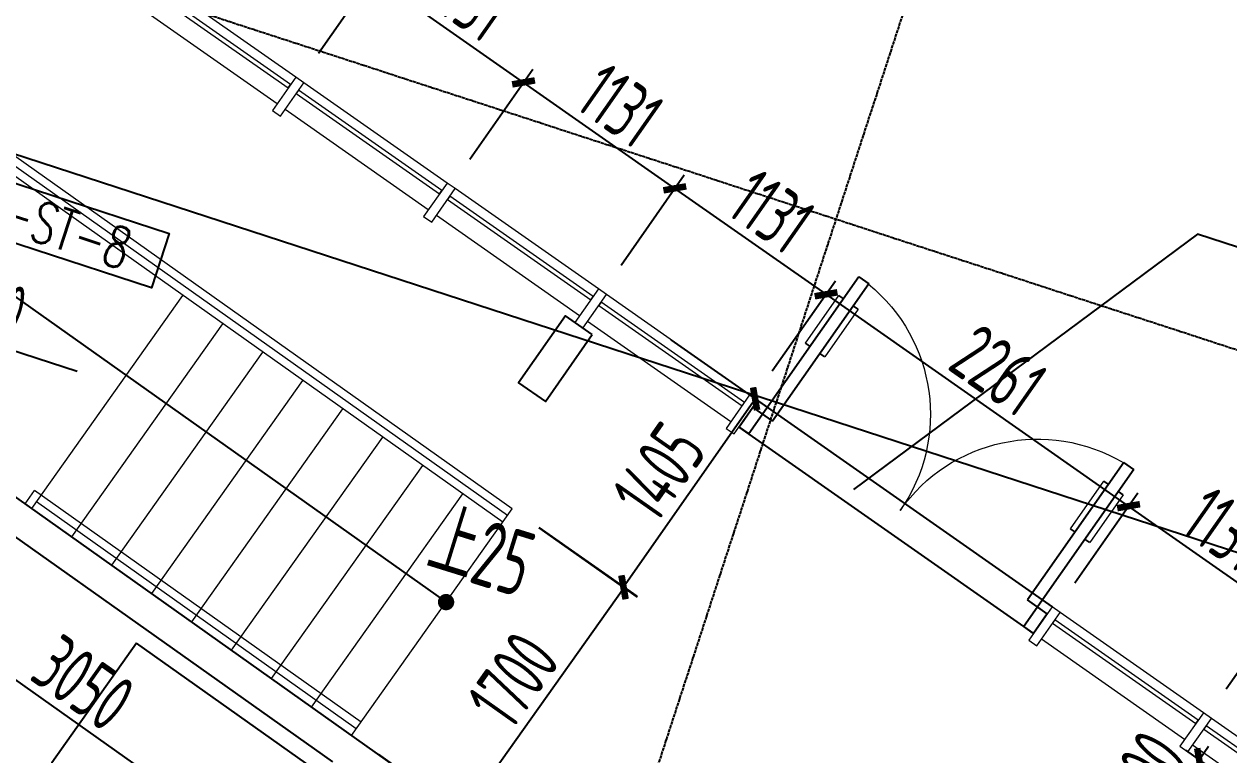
# Model space of a CAD drawing. Header units: millimetres. Extents: x 11639278 to 23698211, y -13072636 to -5537337.
# Drawn here: x 11859509 to 11866884, y -6326167 to -6321692 of the extents above; entities that cross this region are included whole.
import ezdxf
from ezdxf.enums import TextEntityAlignment as Align

# ---------------------------------------------------------------- set-up
doc = ezdxf.new("R2010")
doc.units = ezdxf.units.MM
doc.header["$LTSCALE"] = 10
doc.linetypes.add('A2-RG-AXIS$0$CENTER', pattern=[2, 1.25, -0.25, 0.25, -0.25])
doc.linetypes.add('A2-RG-AXIS$0$DOTE', pattern=[2.42, 2, -0.2, 0.02, -0.2])
for name, color, linetype in [('A2-RB-F1$0$A-DIMS-100', 1, 'Continuous'), ('A2-RG-AXIS$0$A-GRID', 1, 'A2-RG-AXIS$0$CENTER'), ('A2-RI-F1$0$$0$A-SYMB-NUMB-T', 4, 'Continuous'), ('A2-RI-F1$0$$4$A-SYMB', 4, 'Continuous'), ('A2-RI-F1$0$A-COLS-PLAN-C', 7, 'Continuous'), ('A2-RI-F1$0$A-DOOR', 32, 'Continuous'), ('A2-RI-F1$0$A-GLAZ', 140, 'Continuous'), ('A2-RI-F1$0$A-ROOF-EDGE', 2, 'Continuous'), ('A2-RI-F1$0$A-SYMB', 4, 'Continuous'), ('A2-RI-F1$0$A-WALL', 7, 'Continuous'), ('A2-RI-F1$0$WINDOW_TEXT', 7, 'Continuous'), ('A2-RV-F1$0$A-SYMB-AREA', 4, 'Continuous'), ('A2-RV-F1$0$A-SYMB-NAME', 4, 'Continuous'), ('A2-RV-F1$0$AUDIT_D_120618114340-341', 1, 'Continuous')]:
    doc.layers.add(name, color=color, linetype=linetype)
doc.layers.add('A2-RI-F1$0$A-GLAZ-CWMG', color=3, linetype='Continuous', lineweight=5)
doc.layers.add('A2-RV-F1$0$A-FLOR-STRS', color=2, linetype='Continuous', lineweight=5)
doc.layers.add('A2-RI-F1$0$A-X-AREA', color=6, linetype='Continuous', plot=False)
doc.styles.add('A2-RB-F1$0$XD2008', font='hzs.shx', dxfattribs={"width": 0.7, "bigfont": 'hztxt.shx'})
doc.styles.add('A2-RI-F1$0$$0$ECADI-TXT', font='simplex.shx', dxfattribs={"bigfont": 'hztxt.shx'})
doc.styles.add('A2-RI-F1$0$SIMPLEX', font='simplex.shx', dxfattribs={"width": 0.7})
doc.styles.add('A2-RI-F1$0$XD2008', font='hzs.shx', dxfattribs={"width": 0.7, "bigfont": 'hztxt.shx'})
doc.styles.add('A2-RV-F1$0$ECADI', font='hzs.shx', dxfattribs={"width": 0.7, "bigfont": 'hztxt.shx'})
doc.dimstyles.new('A2-RB-F1$0$XD100$0', dxfattribs={"dimscale": 100, "dimtxt": 3.5, "dimasz": 1, "dimexe": 1, "dimexo": 2, "dimgap": 0.5, "dimtad": 1, "dimdec": 0, "dimdsep": 46, "dimtxsty": 'A2-RB-F1$0$XD2008', "dimblk1": 'A2-RB-F1$0$_ArchTick', "dimblk2": 'A2-RB-F1$0$_ArchTick', "dimsah": 1, "dimcen": 2.5, "dimclrt": 4, "dimaunit": 1, "dimadec": 0, "dimazin": 0, "dimtfac": 1, "dimtdec": 0, "dimtix": 1, "dimtmove": 1, "dimatfit": 3, "dimfxl": 0, "dimtolj": 1, "dimtzin": 0, "dimarcsym": 0})

# ---------------------------------------------------------------- blocks, each defined once
blk = doc.blocks.new('A2-RG-AXIS')
at = {"layer": 'A2-RG-AXIS$0$A-GRID', "linetype": 'A2-RG-AXIS$0$DOTE'}
for p, q in [((11843136.5, -6315929.7), (11881097.2, -6328302.7)), ((11866017.6, -6318162.5), (11852857, -6358539.7))]:
    blk.add_line(p, q, dxfattribs=at)
blk = doc.blocks.new('A2-RV-F1$0$5erhfh')
at = {"layer": 'A2-RV-F1$0$A-SYMB-AREA', "style": 'A2-RV-F1$0$ECADI', "width": 0.7}
blk.add_attdef('340M2', text='', height=2.5, dxfattribs=at).set_placement((0, 1.25), align=Align.MIDDLE_LEFT)
at = {"layer": 'A2-RV-F1$0$A-SYMB-NAME', "style": 'A2-RV-F1$0$ECADI', "width": 0.7}
blk.add_attdef('CHINESENAME', (-12.292, 3.087), '', height=4.5, dxfattribs=at)
blk = doc.blocks.new('A2-RV-F1')
at = {"layer": 'A2-RV-F1$0$A-FLOR-STRS'}
for p, q in [((11862496.8, -6324660.2), (11858357.5, -6321725)), ((11862467.9, -6324701), (11858348.7, -6321780.1)), ((11862439, -6324741.8), (11858340, -6321835.2)), ((11859555.7, -6324658.7), (11860481.2, -6323353.6)), ((11859800.4, -6324832.3), (11860726, -6323527.1)), ((11860045.2, -6325005.8), (11860970.7, -6323700.6)), ((11860289.9, -6325179.3), (11861215.4, -6323874.2)), ((11860534.6, -6325352.9), (11861460.1, -6324047.7)), ((11860779.3, -6325526.4), (11861704.8, -6324221.2)), ((11861024, -6325699.9), (11861949.5, -6324394.8)), ((11859514.9, -6324629.8), (11859572.8, -6324548.2)), ((11861571.3, -6325965.4), (11859572.8, -6324548.2)), ((11861268.8, -6325873.5), (11862194.3, -6324568.3)), ((11861542.4, -6326006.2), (11859584.7, -6324617.9)), ((11861513.5, -6326047), (11862496.8, -6324660.2))]:
    blk.add_line(p, q, dxfattribs=at)
at = {"layer": 'A2-RV-F1$0$AUDIT_D_120618114340-341', "extrusion": (1.56686e-08, -1.51236e-08, -1)}
blk.add_line((11858502.7, -6322686.1, 0), (11862091.9, -6325231.3), dxfattribs=at)
at = {"layer": 'A2-RV-F1$0$AUDIT_D_120618114340-341', "extrusion": (1.56686e-08, -1.51236e-08, -1), "const_width": 50, "elevation": 0.3}
blk.add_lwpolyline([(-11862071.5, -6325216.8, -1), (-11862112.3, -6325245.7, -1)], format="xyb", close=True, dxfattribs=at)
ref = blk.add_blockref('A2-RV-F1$0$5erhfh', (11863036.6, -6325683), dxfattribs=dict(xscale=99.99999999986338, yscale=99.99999999986338, zscale=99.99999999986338, rotation=342.6999999999225))
ref.add_attrib('CHINESENAME', '上25', (11861954.8, -6325022.6), dxfattribs={"layer": 'A2-RV-F1$0$A-SYMB-NAME', "height": 400, "rotation": 342.7, "style": 'A2-RV-F1$0$ECADI', "width": 0.7})
blk = doc.blocks.new('A2-RB-F1$0$_ArchTick')
at = {"color": 0, "linetype": 'ByBlock', "const_width": 0.4}
blk.add_lwpolyline([(-0.5, -0.5), (0.5, 0.5)], dxfattribs=at)
blk = doc.blocks.new('*D1282')
at = {"layer": 'A2-RB-F1$0$A-DIMS-100', "color": 0, "lineweight": -2, "transparency": 16777216}
for p, q in [((11858736.3, -6324690.6), (11858439.7, -6325108.8)), ((11858497.6, -6325027.3), (11860985.5, -6326791.5)), ((11861224.3, -6326454.8), (11860927.7, -6326873.1))]:
    blk.add_line(p, q, dxfattribs=at)
at = {"layer": 'Defpoints', "color": 0, "transparency": 16777216}
for p in [(11858852, -6324527.5), (11861339.9, -6326291.7), (11860985.5, -6326791.5)]:
    blk.add_point(p, dxfattribs=at)
at = {"layer": 'A2-RB-F1$0$A-DIMS-100', "color": 0, "lineweight": -2, "transparency": 16777216, "xscale": 100, "yscale": 100, "zscale": 100}
for p, rotation in [((11858497.6, -6325027.3), 144.6591778155068), ((11860985.5, -6326791.5), 324.6591778155068)]:
    blk.add_blockref('A2-RB-F1$0$_ArchTick', p, dxfattribs=dict(at, rotation=rotation))
at = {"layer": 'A2-RB-F1$0$A-DIMS-100', "color": 4, "transparency": 16777216, "insert": (11859871.7, -6325725.9), "char_height": 350, "attachment_point": 5, "rotation": 324.65918, "style": 'A2-RB-F1$0$XD2008'}
blk.add_mtext('\\A1;3050', dxfattribs=at)
blk = doc.blocks.new('*D1076')
at = {"layer": 'A2-RB-F1$0$A-DIMS-100', "color": 0, "lineweight": -2, "transparency": 16777216}
for p, q in [((11863466.9, -6323624.2), (11864065.3, -6324043.4)), ((11863177.1, -6325136.9), (11863983.4, -6323986)), ((11862660.6, -6324775), (11863259, -6325194.2))]:
    blk.add_line(p, q, dxfattribs=at)
at = {"layer": 'Defpoints', "color": 0, "transparency": 16777216}
for p in [(11863303.1, -6323509.4), (11863983.4, -6323986), (11862496.8, -6324660.2)]:
    blk.add_point(p, dxfattribs=at)
at = {"layer": 'A2-RB-F1$0$A-DIMS-100', "color": 0, "lineweight": -2, "transparency": 16777216, "xscale": 100, "yscale": 100, "zscale": 100}
for p, rotation in [((11863983.4, -6323986), 54.98435180317582), ((11863177.1, -6325136.9), 234.9843518031758)]:
    blk.add_blockref('A2-RB-F1$0$_ArchTick', p, dxfattribs=dict(at, rotation=rotation))
at = {"layer": 'A2-RB-F1$0$A-DIMS-100', "color": 4, "transparency": 16777216, "insert": (11863396, -6324432.3), "char_height": 350, "attachment_point": 5, "rotation": 54.98435, "style": 'A2-RB-F1$0$XD2008'}
blk.add_mtext('\\A1;1405', dxfattribs=at)
blk = doc.blocks.new('*D920')
at = {"layer": 'A2-RB-F1$0$A-DIMS-100', "color": 0, "lineweight": -2, "transparency": 16777216}
for p, q in [((11862237.2, -6322518.6), (11862623.5, -6321967.1)), ((11863492, -6322697.7), (11862566.1, -6322049)), ((11863163, -6323167.3), (11863549.4, -6322615.8))]:
    blk.add_line(p, q, dxfattribs=at)
at = {"layer": 'Defpoints', "color": 0, "transparency": 16777216}
for p in [(11862566.1, -6322049), (11862122.4, -6322682.4), (11863048.3, -6323331.1)]:
    blk.add_point(p, dxfattribs=at)
at = {"layer": 'A2-RB-F1$0$A-DIMS-100', "color": 0, "lineweight": -2, "transparency": 16777216, "xscale": 100, "yscale": 100, "zscale": 100}
for p, rotation in [((11862566.1, -6322049), 144.9846443538181), ((11863492, -6322697.7), 324.9846443538181)]:
    blk.add_blockref('A2-RB-F1$0$_ArchTick', p, dxfattribs=dict(at, rotation=rotation))
at = {"layer": 'A2-RB-F1$0$A-DIMS-100', "color": 4, "transparency": 16777216, "insert": (11863158.2, -6322189.1), "char_height": 350, "attachment_point": 5, "rotation": 324.98464, "style": 'A2-RB-F1$0$XD2008'}
blk.add_mtext('\\A1;1131', dxfattribs=at)
blk = doc.blocks.new('*D921')
at = {"layer": 'A2-RB-F1$0$A-DIMS-100', "color": 0, "lineweight": -2, "transparency": 16777216}
for p, q in [((11861311.3, -6321869.9), (11861697.6, -6321318.4)), ((11862566.1, -6322049), (11861640.3, -6321400.3)), ((11862237.2, -6322518.6), (11862623.5, -6321967.1))]:
    blk.add_line(p, q, dxfattribs=at)
at = {"layer": 'Defpoints', "color": 0, "transparency": 16777216}
for p in [(11861640.3, -6321400.3), (11861196.5, -6322033.7), (11862122.4, -6322682.4)]:
    blk.add_point(p, dxfattribs=at)
at = {"layer": 'A2-RB-F1$0$A-DIMS-100', "color": 0, "lineweight": -2, "transparency": 16777216, "xscale": 100, "yscale": 100, "zscale": 100}
for p, rotation in [((11861640.3, -6321400.3), 144.9846443539264), ((11862566.1, -6322049), 324.9846443539264)]:
    blk.add_blockref('A2-RB-F1$0$_ArchTick', p, dxfattribs=dict(at, rotation=rotation))
at = {"layer": 'A2-RB-F1$0$A-DIMS-100', "color": 4, "transparency": 16777216, "insert": (11862232.3, -6321540.4), "char_height": 350, "attachment_point": 5, "rotation": 324.98464, "style": 'A2-RB-F1$0$XD2008'}
blk.add_mtext('\\A1;1131', dxfattribs=at)
blk = doc.blocks.new('*D922')
at = {"layer": 'A2-RB-F1$0$A-DIMS-100', "color": 0, "lineweight": -2, "transparency": 16777216}
for p, q in [((11860385.4, -6321221.2), (11860771.8, -6320669.7)), ((11861640.3, -6321400.3), (11860714.4, -6320751.6)), ((11861311.3, -6321869.9), (11861697.6, -6321318.4))]:
    blk.add_line(p, q, dxfattribs=at)
at = {"layer": 'Defpoints', "color": 0, "transparency": 16777216}
for p in [(11860714.4, -6320751.6), (11860270.6, -6321385), (11861196.5, -6322033.7)]:
    blk.add_point(p, dxfattribs=at)
at = {"layer": 'A2-RB-F1$0$A-DIMS-100', "color": 0, "lineweight": -2, "transparency": 16777216, "xscale": 100, "yscale": 100, "zscale": 100}
for p, rotation in [((11860714.4, -6320751.6), 144.9846443538181), ((11861640.3, -6321400.3), 324.9846443538181)]:
    blk.add_blockref('A2-RB-F1$0$_ArchTick', p, dxfattribs=dict(at, rotation=rotation))
at = {"layer": 'A2-RB-F1$0$A-DIMS-100', "color": 4, "transparency": 16777216, "insert": (11861306.4, -6320891.7), "char_height": 350, "attachment_point": 5, "rotation": 324.98464, "style": 'A2-RB-F1$0$XD2008'}
blk.add_mtext('\\A1;1131', dxfattribs=at)
blk = doc.blocks.new('*D925')
at = {"layer": 'A2-RB-F1$0$A-DIMS-100', "color": 0, "lineweight": -2, "transparency": 16777216}
for p, q in [((11866866.6, -6325762), (11867253, -6325210.5)), ((11868121.5, -6325941.1), (11867195.6, -6325292.4)), ((11867792.5, -6326410.7), (11868178.8, -6325859.2))]:
    blk.add_line(p, q, dxfattribs=at)
at = {"layer": 'Defpoints', "color": 0, "transparency": 16777216}
for p in [(11867195.6, -6325292.4), (11866751.8, -6325925.8), (11867677.7, -6326574.5)]:
    blk.add_point(p, dxfattribs=at)
at = {"layer": 'A2-RB-F1$0$A-DIMS-100', "color": 0, "lineweight": -2, "transparency": 16777216, "xscale": 100, "yscale": 100, "zscale": 100}
for p, rotation in [((11867195.6, -6325292.4), 144.9846443538181), ((11868121.5, -6325941.1), 324.9846443538181)]:
    blk.add_blockref('A2-RB-F1$0$_ArchTick', p, dxfattribs=dict(at, rotation=rotation))
at = {"layer": 'A2-RB-F1$0$A-DIMS-100', "color": 4, "transparency": 16777216, "insert": (11867787.6, -6325432.5), "char_height": 350, "attachment_point": 5, "rotation": 324.98464, "style": 'A2-RB-F1$0$XD2008'}
blk.add_mtext('\\A1;1131', dxfattribs=at)
blk = doc.blocks.new('*D926')
at = {"layer": 'A2-RB-F1$0$A-DIMS-100', "color": 0, "lineweight": -2, "transparency": 16777216}
for p, q in [((11865940.7, -6325113.3), (11866327.1, -6324561.8)), ((11867195.6, -6325292.4), (11866269.7, -6324643.7)), ((11866866.6, -6325762), (11867253, -6325210.5))]:
    blk.add_line(p, q, dxfattribs=at)
at = {"layer": 'Defpoints', "color": 0, "transparency": 16777216}
for p in [(11866269.7, -6324643.7), (11865825.9, -6325277.1), (11866751.8, -6325925.8)]:
    blk.add_point(p, dxfattribs=at)
at = {"layer": 'A2-RB-F1$0$A-DIMS-100', "color": 0, "lineweight": -2, "transparency": 16777216, "xscale": 100, "yscale": 100, "zscale": 100}
for p, rotation in [((11866269.7, -6324643.7), 144.9846443539264), ((11867195.6, -6325292.4), 324.9846443539264)]:
    blk.add_blockref('A2-RB-F1$0$_ArchTick', p, dxfattribs=dict(at, rotation=rotation))
at = {"layer": 'A2-RB-F1$0$A-DIMS-100', "color": 4, "transparency": 16777216, "insert": (11866861.7, -6324783.8), "char_height": 350, "attachment_point": 5, "rotation": 324.98464, "style": 'A2-RB-F1$0$XD2008'}
blk.add_mtext('\\A1;1131', dxfattribs=at)
blk = doc.blocks.new('*D927')
at = {"layer": 'A2-RB-F1$0$A-DIMS-100', "color": 0, "lineweight": -2, "transparency": 16777216}
for p, q in [((11864088.9, -6323815.9), (11864475.3, -6323264.5)), ((11866269.7, -6324643.7), (11864417.9, -6323346.4)), ((11865940.7, -6325113.3), (11866327.1, -6324561.8))]:
    blk.add_line(p, q, dxfattribs=at)
at = {"layer": 'Defpoints', "color": 0, "transparency": 16777216}
for p in [(11864417.9, -6323346.4), (11863974.2, -6323979.7), (11865825.9, -6325277.1)]:
    blk.add_point(p, dxfattribs=at)
at = {"layer": 'A2-RB-F1$0$A-DIMS-100', "color": 0, "lineweight": -2, "transparency": 16777216, "xscale": 100, "yscale": 100, "zscale": 100}
for p, rotation in [((11864417.9, -6323346.4), 144.9844980782349), ((11866269.7, -6324643.7), 324.9844980782349)]:
    blk.add_blockref('A2-RB-F1$0$_ArchTick', p, dxfattribs=dict(at, rotation=rotation))
at = {"layer": 'A2-RB-F1$0$A-DIMS-100', "color": 4, "transparency": 16777216, "insert": (11865472.9, -6323810.8), "char_height": 350, "attachment_point": 5, "rotation": 324.9845, "style": 'A2-RB-F1$0$XD2008'}
blk.add_mtext('\\A1;2261', dxfattribs=at)
blk = doc.blocks.new('*D928')
at = {"layer": 'A2-RB-F1$0$A-DIMS-100', "color": 0, "lineweight": -2, "transparency": 16777216}
for p, q in [((11863163, -6323167.3), (11863549.4, -6322615.8)), ((11864417.9, -6323346.4), (11863492, -6322697.7)), ((11864088.9, -6323815.9), (11864475.3, -6323264.5))]:
    blk.add_line(p, q, dxfattribs=at)
at = {"layer": 'Defpoints', "color": 0, "transparency": 16777216}
for p in [(11863492, -6322697.7), (11863048.3, -6323331.1), (11863974.2, -6323979.7)]:
    blk.add_point(p, dxfattribs=at)
at = {"layer": 'A2-RB-F1$0$A-DIMS-100', "color": 0, "lineweight": -2, "transparency": 16777216, "xscale": 100, "yscale": 100, "zscale": 100}
for p, rotation in [((11863492, -6322697.7), 144.9846443538181), ((11864417.9, -6323346.4), 324.9846443538181)]:
    blk.add_blockref('A2-RB-F1$0$_ArchTick', p, dxfattribs=dict(at, rotation=rotation))
at = {"layer": 'A2-RB-F1$0$A-DIMS-100', "color": 4, "transparency": 16777216, "insert": (11864084.1, -6322837.7), "char_height": 350, "attachment_point": 5, "rotation": 324.98464, "style": 'A2-RB-F1$0$XD2008'}
blk.add_mtext('\\A1;1131', dxfattribs=at)
blk = doc.blocks.new('*D738')
at = {"layer": 'A2-RB-F1$0$A-DIMS-100', "color": 0, "lineweight": -2, "transparency": 16777216}
for p, q in [((11862660, -6324775.9), (11863260.6, -6325201.8)), ((11862195.7, -6326530.7), (11863179, -6325144)), ((11861676.6, -6326162.7), (11862277.2, -6326588.6))]:
    blk.add_line(p, q, dxfattribs=at)
at = {"layer": 'Defpoints', "color": 0, "transparency": 16777216}
for p in [(11862496.8, -6324660.2), (11863179, -6325144), (11861513.5, -6326047)]:
    blk.add_point(p, dxfattribs=at)
at = {"layer": 'A2-RB-F1$0$A-DIMS-100', "color": 0, "lineweight": -2, "transparency": 16777216, "xscale": 100, "yscale": 100, "zscale": 100}
for p, rotation in [((11863179, -6325144), 54.65917628220117), ((11862195.7, -6326530.7), 234.6591762822012)]:
    blk.add_blockref('A2-RB-F1$0$_ArchTick', p, dxfattribs=dict(at, rotation=rotation))
at = {"layer": 'A2-RB-F1$0$A-DIMS-100', "color": 4, "transparency": 16777216, "insert": (11862503.8, -6325707.2), "char_height": 350, "attachment_point": 5, "rotation": 54.65918, "style": 'A2-RB-F1$0$XD2008'}
blk.add_mtext('\\A1;1700', dxfattribs=at)
blk = doc.blocks.new('*D769')
at = {"layer": 'A2-RB-F1$0$A-DIMS-100', "color": 0, "lineweight": -2, "transparency": 16777216}
for p, q in [((11861676.6, -6326162.7), (11862277.2, -6326588.6)), ((11861414.3, -6327632.6), (11862195.7, -6326530.7)), ((11860895.3, -6327264.6), (11861495.9, -6327690.5))]:
    blk.add_line(p, q, dxfattribs=at)
at = {"layer": 'Defpoints', "color": 0, "transparency": 16777216}
for p in [(11861513.5, -6326047), (11862195.7, -6326530.7), (11860732.1, -6327148.9)]:
    blk.add_point(p, dxfattribs=at)
at = {"layer": 'A2-RB-F1$0$A-DIMS-100', "color": 0, "lineweight": -2, "transparency": 16777216, "xscale": 100, "yscale": 100, "zscale": 100}
for p, rotation in [((11862195.7, -6326530.7), 54.65917628194374), ((11861414.3, -6327632.6), 234.6591762819438)]:
    blk.add_blockref('A2-RB-F1$0$_ArchTick', p, dxfattribs=dict(at, rotation=rotation))
at = {"layer": 'A2-RB-F1$0$A-DIMS-100', "color": 4, "transparency": 16777216, "insert": (11861621.4, -6326951.5), "char_height": 350, "attachment_point": 5, "rotation": 54.65918, "style": 'A2-RB-F1$0$XD2008'}
blk.add_mtext('\\A1;1350', dxfattribs=at)
blk = doc.blocks.new('*D802')
at = {"layer": 'A2-RB-F1$0$A-DIMS-100', "color": 0, "lineweight": -2, "transparency": 16777216}
for p, q in [((11867288.6, -6326607.1), (11866619.9, -6326138.6)), ((11866701.8, -6326196), (11866759.2, -6326114.1)), ((11866414.9, -6326605.5), (11866701.8, -6326196)), ((11867001.7, -6327016.6), (11866333, -6326548.1)), ((11866414.9, -6326605.5), (11866357.5, -6326687.4))]:
    blk.add_line(p, q, dxfattribs=at)
at = {"layer": 'Defpoints', "color": 0, "transparency": 16777216}
for p in [(11866701.8, -6326196), (11867452.4, -6326721.8), (11867165.5, -6327131.3)]:
    blk.add_point(p, dxfattribs=at)
at = {"layer": 'A2-RB-F1$0$A-DIMS-100', "color": 0, "lineweight": -2, "transparency": 16777216, "xscale": 100, "yscale": 100, "zscale": 100}
for p, rotation in [((11866701.8, -6326196), 234.9846443401738), ((11866414.9, -6326605.5), 54.98464434017387)]:
    blk.add_blockref('A2-RB-F1$0$_ArchTick', p, dxfattribs=dict(at, rotation=rotation))
at = {"layer": 'A2-RB-F1$0$A-DIMS-100', "color": 4, "transparency": 16777216, "insert": (11866374.1, -6326271.6), "char_height": 350, "attachment_point": 5, "rotation": 54.98464, "style": 'A2-RB-F1$0$XD2008'}
blk.add_mtext('\\A1;500', dxfattribs=at)
blk = doc.blocks.new('A2-RI-F1$0$System Panel - Glazed-4981706-Documents - Level 1')
at = {"layer": 'A2-RI-F1$0$A-GLAZ', "lineweight": 13}
for p, q in [((535.3, 44.4), (-535.3, 44.4)), ((-535.3, 44.4), (-535.3, 19)), ((-535.3, 19), (535.3, 19)), ((535.3, 19), (535.3, 44.4))]:
    blk.add_line(p, q, dxfattribs=at)
blk = doc.blocks.new('A2-RI-F1$0$System Panel - Glazed-5346925-Documents - Level 1')
at = {"layer": 'A2-RI-F1$0$A-GLAZ', "lineweight": 13}
for p, q in [((535.3, 44.5), (-535.3, 44.5)), ((-535.3, 44.5), (-535.3, 19)), ((-535.3, 19), (535.3, 19)), ((535.3, 19), (535.3, 44.5))]:
    blk.add_line(p, q, dxfattribs=at)
blk = doc.blocks.new('A2-RI-F1$0$Rectangular Mullion - 60mm x 200mm-V4-Documents - Level 1')
at = {"layer": 'A2-RI-F1$0$A-GLAZ-CWMG'}
for p, q in [((80374.2, -10088), (79350.2, -9775.6)), ((80315.8, -10279.3), (79291.9, -9966.9))]:
    blk.add_line(p, q, dxfattribs=at)
blk = doc.blocks.new('A2-RI-F1$0$System Panel - Glazed-4049409-Documents - Level 1')
at = {"layer": 'A2-RI-F1$0$A-GLAZ', "lineweight": 13}
for p, q in [((535.3, 44.5), (-535.3, 44.5)), ((-535.3, 44.5), (-535.3, 19)), ((-535.3, 19), (535.3, 19)), ((535.3, 19), (535.3, 44.5))]:
    blk.add_line(p, q, dxfattribs=at)
blk = doc.blocks.new('A2-RI-F1$0$System Panel - Glazed-5346920-Documents - Level 1')
at = {"layer": 'A2-RI-F1$0$A-GLAZ', "lineweight": 13}
for p, q in [((535.3, 44.4), (-535.3, 44.4)), ((-535.3, 44.4), (-535.3, 19)), ((-535.3, 19), (535.3, 19)), ((535.3, 19), (535.3, 44.4))]:
    blk.add_line(p, q, dxfattribs=at)
blk = doc.blocks.new('A2-RI-F1$0$Rectangular Mullion - 60mm x 200mm-3798362-Documents - Level 1')
at = {"layer": 'A2-RI-F1$0$A-GLAZ-CWMG', "lineweight": 20}
for p, q in [((-30, 150), (30, 150)), ((-30, -100), (-30, 150)), ((30, 150), (30, -100)), ((30, -100), (-30, -100))]:
    blk.add_line(p, q, dxfattribs=at)
blk = doc.blocks.new('A2-RI-F1$0$Rectangular Mullion - 60mm x 200mm-3798361-Documents - Level 1')
at = {"layer": 'A2-RI-F1$0$A-GLAZ-CWMG', "lineweight": 20}
for p, q in [((-30, 150), (30, 150)), ((-30, -100), (-30, 150)), ((30, 150), (30, -100)), ((30, -100), (-30, -100))]:
    blk.add_line(p, q, dxfattribs=at)
blk = doc.blocks.new('A2-RI-F1$0$Rectangular Mullion - 60mm x 200mm-3798363-Documents - Level 1')
at = {"layer": 'A2-RI-F1$0$A-GLAZ-CWMG', "lineweight": 20}
for p, q in [((-30, 150), (30, 150)), ((-30, -100), (-30, 150)), ((30, 150), (30, -100)), ((30, -100), (-30, -100))]:
    blk.add_line(p, q, dxfattribs=at)
blk = doc.blocks.new('A2-RI-F1$0$Rectangular Mullion - 60mm x 200mm-3798364-Documents - Level 1')
at = {"layer": 'A2-RI-F1$0$A-GLAZ-CWMG', "lineweight": 20}
for p, q in [((-30, 150), (30, 150)), ((-30, -100), (-30, 150)), ((30, 150), (30, -100)), ((30, -100), (-30, -100))]:
    blk.add_line(p, q, dxfattribs=at)
blk = doc.blocks.new('A2-RI-F1$0$ECADI-TAG-HGHT（国标）')
at = {"color": 1}
blk.add_line((-2.121, 2.121), (11.768, 2.121), dxfattribs=at)
at = {"color": 1, "const_width": 0.5}
blk.add_lwpolyline([(-2.121, 2.121), (0, 0), (2.121, 2.121)], dxfattribs=at)
at = {"color": 1}
blk.add_point((-1.481, 4.6), dxfattribs=at)
at = {"style": 'A2-RI-F1$0$XD2008', "width": 0.7}
blk.add_attdef('FL', text='', height=3, dxfattribs=at).set_placement((-2.689, 2.967), align=Align.RIGHT)
for tag, p in [('F.F.L.', (2.284, 2.967)), ('T.O.S.', (2.284, -1.104))]:
    blk.add_attdef(tag, p, '', height=3, dxfattribs=at)
blk = doc.blocks.new('A2-RI-F1$0$$0$ECADI-TAG-CODE')
at = {"layer": 'A2-RI-F1$0$$0$A-SYMB-NUMB-T', "color": 1}
blk.add_lwpolyline([(0, 3.5), (15, 3.5), (15, 0), (0, 0)], close=True, dxfattribs=at)
at = {"layer": 'A2-RI-F1$0$$0$A-SYMB-NUMB-T', "style": 'A2-RI-F1$0$$0$ECADI-TXT', "width": 0.7}
blk.add_attdef('CODE', text='', height=2.5, dxfattribs=at).set_placement((7.5, 1.75), align=Align.MIDDLE_CENTER)
blk = doc.blocks.new('A2-RI-F1$0$$DorLib2D$00000011')
for p, q in [((-0.4667, 0.4709), (-0.4667, -0.0625)), ((-0.4667, 0.4709), (-0.4333, 0.4709)), ((-0.4333, 0.4709), (-0.4333, 0.0042)), ((0.4333, 0.4709), (0.4333, 0.0042)), ((0.4667, 0.4709), (0.4333, 0.4709)), ((0.4667, 0.4709), (0.4667, -0.0625)), ((-0.4833, 0.3962), (-0.4667, 0.3962)), ((-0.4167, 0.3962), (-0.4333, 0.3962)), ((0.4167, 0.3962), (0.4333, 0.3962)), ((0.4833, 0.3962), (0.4667, 0.3962)), ((-0.4833, 0.2346), (-0.4667, 0.2346)), ((-0.4167, 0.2346), (-0.4333, 0.2346)), ((0.4167, 0.2346), (0.4333, 0.2346)), ((0.4833, 0.2346), (0.4667, 0.2346)), ((-0.5, 0.0042), (-0.4333, 0.0042)), ((-0.5, 0.0042), (-0.5, -0.0625)), ((0.5, 0.0042), (0.4333, 0.0042)), ((0.5, 0.0042), (0.5, -0.0625)), ((-0.5, -0.0625), (-0.4667, -0.0625)), ((0.5, -0.0625), (0.4667, -0.0625))]:
    blk.add_line(p, q)
at = {"lineweight": 13}
for p, q in [((-0.4833, 0.3962), (-0.4833, 0.2346)), ((-0.4167, 0.3962), (-0.4167, 0.2346)), ((0.4167, 0.3962), (0.4167, 0.2346)), ((0.4833, 0.3962), (0.4833, 0.2346))]:
    blk.add_line(p, q, dxfattribs=at)
for centre, start, end in [((-0.4667, 0.0042), 0, 85.904), ((0.4667, 0.0042), 94.096, 180)]:
    blk.add_arc(centre, 0.4667, start, end, dxfattribs=at)
blk = doc.blocks.new('A2-RI-F1$0$door-doublewing')
at = {"layer": 'A2-RI-F1$0$A-DOOR', "color": 4, "xscale": -0.9999999999999998, "rotation": 180}
blk.add_blockref('A2-RI-F1$0$$DorLib2D$00000011', (0, -0.0291), dxfattribs=at)
at = {"layer": 'A2-RI-F1$0$WINDOW_TEXT', "style": 'A2-RI-F1$0$SIMPLEX', "flags": 9}
blk.add_attdef('A', text='', height=1, dxfattribs=at).set_placement((0, 1.5), align=Align.MIDDLE)
blk = doc.blocks.new('A2-RI-F1')
at = {"layer": 'A2-RI-F1$0$A-COLS-PLAN-C'}
blk.add_lwpolyline([(11862986.7, -6323593.2), (11862822.9, -6323478.4), (11862536, -6323887.9), (11862699.8, -6324002.7)], close=True, dxfattribs=at)
at = {"layer": 'A2-RI-F1$0$A-GLAZ-CWMG'}
for p, q in [((11863023.9, -6323313.8), (11862147.1, -6322699.5)), ((11862909.1, -6323477.6), (11862032.4, -6322863.3)), ((11863949.8, -6323962.5), (11863073, -6323348.2)), ((11863835, -6324126.3), (11862958.3, -6323512)), ((11867653.3, -6326557.2), (11866776.5, -6325943)), ((11867538.5, -6326721), (11866661.8, -6326106.8))]:
    blk.add_line(p, q, dxfattribs=at)
at = {"layer": 'A2-RI-F1$0$A-ROOF-EDGE'}
for p, q in [((11863998.9, -6323996.9), (11865801.5, -6325259.9)), ((11863884.1, -6324160.7), (11865686.8, -6325423.7))]:
    blk.add_line(p, q, dxfattribs=at)
at = {"layer": 'A2-RI-F1$0$A-SYMB'}
blk.add_lwpolyline([(11868726.2, -6323638.7), (11866690.8, -6322977.3), (11864586.5, -6324542.5)], dxfattribs=at)
at = {"layer": 'A2-RI-F1$0$A-WALL'}
for p, q in [((11863063.4, -6327146), (11859025.5, -6324282.7)), ((11861397.8, -6326210.1), (11858909.8, -6324445.9))]:
    blk.add_line(p, q, dxfattribs=at)
at = {"layer": 'A2-RI-F1$0$A-X-AREA'}
blk.add_lwpolyline([(11860197.9, -6325481.9), (11859678.3, -6326214.7), (11860836.6, -6330186.1), (11861962.2, -6326732.9)], close=True, dxfattribs=at)
at = {"layer": 'Defpoints', "color": 3, "linetype": 'Continuous'}
blk.add_line((11886956.1, -6331453.7), (11833703.4, -6314096.4), dxfattribs=at)
at = {"layer": 'A2-RI-F1$0$$4$A-SYMB', "xscale": 100.0000000099865, "yscale": 100.0000000099865, "zscale": 100.0000000099865, "rotation": 341.9467459260609}
blk.add_blockref('A2-RI-F1$0$$0$ECADI-TAG-CODE', (11858863, -6322842.4), dxfattribs=at).add_auto_attribs({'CODE': 'A2-ST-8'})
at = {"layer": 'A2-RI-F1$0$A-DOOR', "xscale": 2201.019902045955, "yscale": 2201.019902045955, "zscale": 2201.019902045955, "rotation": 144.984351786993}
blk.add_blockref('A2-RI-F1$0$door-doublewing', (11864828.5, -6324730.8), dxfattribs=at)
at = {"layer": 'A2-RI-F1$0$A-GLAZ', "rotation": 324.984351749833}
for name, p in [('A2-RI-F1$0$System Panel - Glazed-5346920-Documents - Level 1', (11860676.4, -6321791.2)), ('A2-RI-F1$0$System Panel - Glazed-4981706-Documents - Level 1', (11861602.2, -6322439.9)), ('A2-RI-F1$0$System Panel - Glazed-5346925-Documents - Level 1', (11862528.1, -6323088.6)), ('A2-RI-F1$0$System Panel - Glazed-4049409-Documents - Level 1', (11863454, -6323737.3)), ('A2-RI-F1$0$System Panel - Glazed-5346925-Documents - Level 1', (11866231.7, -6325683.3)), ('A2-RI-F1$0$System Panel - Glazed-4049409-Documents - Level 1', (11867157.5, -6326332))]:
    blk.add_blockref(name, p, dxfattribs=at)
at = {"layer": 'A2-RI-F1$0$A-GLAZ-CWMG', "rotation": 341.9467479425516}
for p in [(11787881.1, -6287517.1), (11788807, -6288165.8), (11793436.4, -6291409.2)]:
    blk.add_blockref('A2-RI-F1$0$Rectangular Mullion - 60mm x 200mm-V4-Documents - Level 1', p, dxfattribs=at)
at = {"layer": 'A2-RI-F1$0$A-GLAZ-CWMG', "extrusion": (0, 0, -1), "rotation": 215.015648250167}
for name, p in [('A2-RI-F1$0$Rectangular Mullion - 60mm x 200mm-3798362-Documents - Level 1', (-11861139.3, -6322115.5)), ('A2-RI-F1$0$Rectangular Mullion - 60mm x 200mm-3798361-Documents - Level 1', (-11862065.2, -6322764.2)), ('A2-RI-F1$0$Rectangular Mullion - 60mm x 200mm-3798363-Documents - Level 1', (-11862991.1, -6323412.9)), ('A2-RI-F1$0$Rectangular Mullion - 60mm x 200mm-3798364-Documents - Level 1', (-11863916.9, -6324061.6)), ('A2-RI-F1$0$Rectangular Mullion - 60mm x 200mm-3798361-Documents - Level 1', (-11865768.7, -6325359)), ('A2-RI-F1$0$Rectangular Mullion - 60mm x 200mm-3798363-Documents - Level 1', (-11866694.6, -6326007.7))]:
    blk.add_blockref(name, p, dxfattribs=at)
at = {"layer": 'A2-RI-F1$0$A-SYMB', "xscale": 99.999999999679, "yscale": 99.999999999679, "zscale": 99.999999999679, "rotation": 341.9467459266484}
blk.add_blockref('A2-RI-F1$0$ECADI-TAG-HGHT（国标）', (11858649.5, -6323654.4), dxfattribs=at).add_auto_attribs({'F.F.L.': '1.400', 'T.O.S.': '1.350'})
blk = doc.blocks.new('A2-RB-F1')
at = {"layer": 'A2-RB-F1$0$A-DIMS-100'}
for p1, p2, distance, picture, middle in [((11861196.5, -6322033.7), (11860270.6, -6321385), -773.4, '*D922', (11861306.4, -6320891.7)), ((11862122.4, -6322682.4), (11861196.5, -6322033.7), -773.4, '*D921', (11862232.3, -6321540.4)), ((11863048.3, -6323331.1), (11862122.4, -6322682.4), -773.4, '*D920', (11863158.2, -6322189.1)), ((11863974.1729, -6323979.7361), (11863048.2872, -6323331.0541), -773.3525, '*D928', (11864084.0807, -6322837.7461)), ((11865825.9, -6325277.1), (11863974.2, -6323979.7), -773.3, '*D927', (11865472.9, -6323810.8)), ((11862496.8, -6324660.2), (11863303.1, -6323509.4), -830.6, '*D1076', (11863396, -6324432.3)), ((11866751.8, -6325925.8), (11865825.9, -6325277.1), -773.4, '*D926', (11866861.7, -6324783.8)), ((11858852, -6324527.5), (11861339.9, -6326291.7), -612.7, '*D1282', (11859871.7, -6325725.9)), ((11861513.5, -6326047), (11862496.8, -6324660.2), -836.3, '*D738', (11862503.8, -6325707.2)), ((11867677.7, -6326574.5), (11866751.8, -6325925.8), -773.4, '*D925', (11867787.6, -6325432.5)), ((11867165.5, -6327131.3), (11867452.4, -6326721.8), 916.4, '*D802', (11866374.1, -6326271.6))]:
    dim = blk.add_aligned_dim(p1=p1, p2=p2, distance=distance, dimstyle='A2-RB-F1$0$XD100$0', dxfattribs=at)
    dim.commit()
    dim.dimension.update_dxf_attribs({"geometry": picture, "text_midpoint": middle})
dim = blk.add_aligned_dim(p1=(11860732.1, -6327148.9), p2=(11861513.5, -6326047), distance=-836.3, text='1350', dimstyle='A2-RB-F1$0$XD100$0', dxfattribs=at)
dim.commit()
dim.dimension.update_dxf_attribs({"geometry": '*D769', "text_midpoint": (11861621.4, -6326951.5)})

msp = doc.modelspace()

# ---------------------------------------------------------------- block references
for name in ['A2-RI-F1', 'A2-RB-F1', 'A2-RG-AXIS', 'A2-RV-F1']:
    msp.add_blockref(name, (0, 0))

doc.saveas('drawing.dxf')
